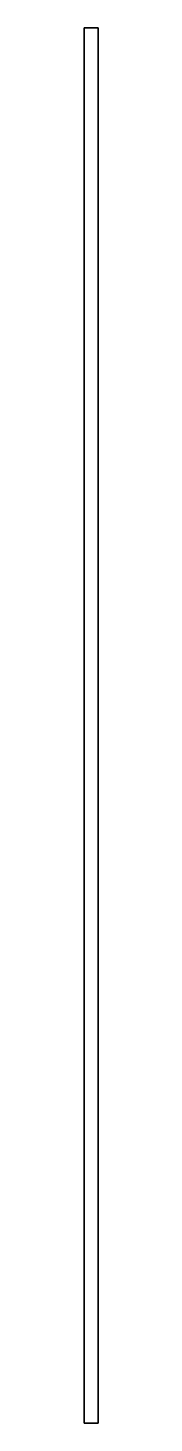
# Model space of a CAD drawing. Extents: x 0 to 0.1, y -10 to 0.
import ezdxf

# ---------------------------------------------------------------- set-up
doc = ezdxf.new("R2010")
doc.units = 0
doc.layers.add('ACESSORIO', color=2, linetype='CONTINUOUS')
doc.layers.add('CONTORNO', color=1, linetype='CONTINUOUS')

msp = doc.modelspace()

# ---------------------------------------------------------------- linework, layer by layer
at = {"layer": 'ACESSORIO'}
for points in [[(0, -10, 10), (0, -10), (0, 0), (0, 0, 10)], [(0, -10), (0, -10), (0, -10), (0, 0)], [(0, 0, 10), (0, 0), (0.1, 0), (0.1, 0, 10)], [(0, 0), (0, -10), (0.1, -10), (0.1, 0)], [(0.1, 0, 10), (0.1, 0, 10), (0, 0, 10)], [(0.1, 0, 10), (0.1, -10, 10), (0, -10, 10), (0, 0, 10)], [(0.1, 0, 10), (0.1, 0), (0.1, 0, 10)], [(0.1, 0), (0.1, -10), (0.1, -10, 10), (0.1, 0, 10)], [(0.1, -10, 10), (0.1, -10), (0, -10), (0, -10, 10)], [(0.1, -10), (0.1, -10), (0, -10)]]:
    msp.add_3dface(points, dxfattribs=at)
at = {"layer": 'CONTORNO'}
msp.add_lwpolyline([(0, -10), (0.1, -10), (0.1, 0), (0, 0), (0, -10)], dxfattribs=at)

doc.saveas('drawing.dxf')
